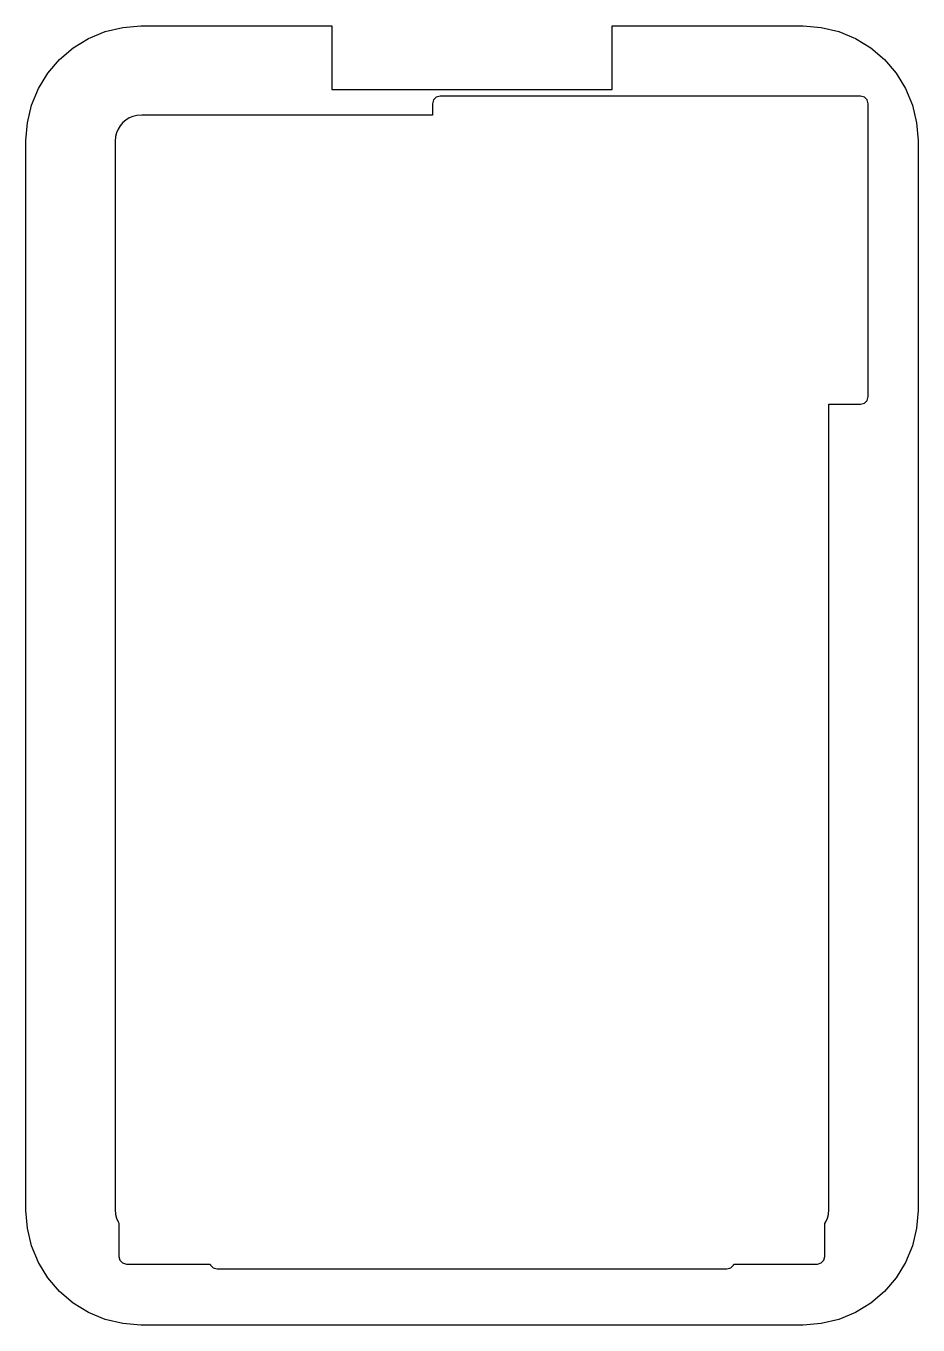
# Model space of a CAD drawing. Header units: metres. Extents: x 3 to 38, y -54 to -3.
import ezdxf

# ---------------------------------------------------------------- set-up
doc = ezdxf.new("R2010")
doc.units = ezdxf.units.M

msp = doc.modelspace()

# ---------------------------------------------------------------- linework, layer by layer
at = {"layer": 'CUT'}
for p, q in [((6.109, -3.22), (6.796, -3.055)), ((6.796, -3.055), (7.5, -3)), ((7.5, -3), (15, -3)), ((15, -3), (15, -5.5)), ((26, -5.5), (26, -3)), ((26, -3), (33.5, -3)), ((33.5, -3), (34.204, -3.055)), ((34.204, -3.055), (34.891, -3.22)), ((4.855, -3.859), (5.457, -3.49)), ((5.457, -3.49), (6.109, -3.22)), ((34.891, -3.22), (35.543, -3.49)), ((35.543, -3.49), (36.145, -3.859)), ((4.318, -4.318), (4.855, -3.859)), ((36.145, -3.859), (36.682, -4.318)), ((3.859, -4.855), (4.318, -4.318)), ((36.682, -4.318), (37.141, -4.855)), ((3.49, -5.457), (3.859, -4.855)), ((37.141, -4.855), (37.51, -5.457)), ((3.22, -6.109), (3.49, -5.457)), ((15, -5.5), (26, -5.5)), ((37.51, -5.457), (37.78, -6.109)), ((3.055, -6.796), (3.22, -6.109)), ((18.99, -5.9), (18.95, -6.05)), ((18.95, -6.05), (18.95, -6.5)), ((19.1, -5.79), (18.99, -5.9)), ((19.25, -5.75), (19.1, -5.79)), ((35.75, -5.75), (19.25, -5.75)), ((35.9, -5.79), (35.75, -5.75)), ((36.01, -5.9), (35.9, -5.79)), ((36.05, -6.05), (36.01, -5.9)), ((36.05, -17.55), (36.05, -6.05)), ((37.78, -6.109), (37.945, -6.796)), ((7.047, -6.612), (6.914, -6.693)), ((7.192, -6.552), (7.047, -6.612)), ((7.344, -6.515), (7.192, -6.552)), ((7.539, -6.5), (7.344, -6.515)), ((18.95, -6.5), (7.539, -6.5)), ((3, -7.5), (3.055, -6.796)), ((6.612, -7.047), (6.552, -7.192)), ((6.693, -6.914), (6.612, -7.047)), ((6.795, -6.795), (6.693, -6.914)), ((6.914, -6.693), (6.795, -6.795)), ((37.945, -6.796), (38, -7.5)), ((3, -49.5), (3, -7.5)), ((6.515, -7.344), (6.5, -7.539)), ((6.5, -7.539), (6.5, -49.461)), ((6.552, -7.192), (6.515, -7.344)), ((38, -7.5), (38, -49.5)), ((34.5, -49.461), (34.5, -17.85)), ((34.5, -17.85), (35.75, -17.85)), ((35.75, -17.85), (35.9, -17.81)), ((35.9, -17.81), (36.01, -17.7)), ((36.01, -17.7), (36.05, -17.55)), ((6.5, -49.461), (6.515, -49.656)), ((34.485, -49.656), (34.5, -49.461)), ((3.055, -50.204), (3, -49.5)), ((6.515, -49.656), (6.552, -49.808)), ((6.552, -49.808), (6.612, -49.953)), ((6.612, -49.953), (6.64, -49.998)), ((34.35, -50.015), (34.388, -49.953)), ((34.388, -49.953), (34.448, -49.808)), ((34.448, -49.808), (34.485, -49.656)), ((38, -49.5), (37.945, -50.204)), ((3.22, -50.891), (3.055, -50.204)), ((6.64, -49.998), (6.64, -51.305)), ((34.35, -51.305), (34.35, -50.015)), ((37.945, -50.204), (37.78, -50.891)), ((3.49, -51.543), (3.22, -50.891)), ((37.78, -50.891), (37.51, -51.543)), ((6.64, -51.305), (6.68, -51.455)), ((6.68, -51.455), (6.79, -51.565)), ((34.2, -51.565), (34.31, -51.455)), ((34.31, -51.455), (34.35, -51.305)), ((3.859, -52.145), (3.49, -51.543)), ((6.79, -51.565), (6.94, -51.605)), ((6.94, -51.605), (10.228, -51.605)), ((10.228, -51.605), (10.24, -51.65)), ((10.24, -51.65), (10.35, -51.76)), ((10.35, -51.76), (10.5, -51.8)), ((10.5, -51.8), (30.5, -51.8)), ((30.5, -51.8), (30.65, -51.76)), ((30.65, -51.76), (30.76, -51.65)), ((30.76, -51.65), (30.772, -51.605)), ((30.772, -51.605), (34.05, -51.605)), ((34.05, -51.605), (34.2, -51.565)), ((37.51, -51.543), (37.141, -52.145)), ((4.318, -52.682), (3.859, -52.145)), ((37.141, -52.145), (36.682, -52.682)), ((4.855, -53.141), (4.318, -52.682)), ((36.682, -52.682), (36.145, -53.141)), ((5.457, -53.51), (4.855, -53.141)), ((6.109, -53.78), (5.457, -53.51)), ((35.543, -53.51), (34.891, -53.78)), ((36.145, -53.141), (35.543, -53.51)), ((6.796, -53.945), (6.109, -53.78)), ((7.5, -54), (6.796, -53.945)), ((33.5, -54), (7.5, -54)), ((34.204, -53.945), (33.5, -54)), ((34.891, -53.78), (34.204, -53.945))]:
    msp.add_line(p, q, dxfattribs=at)

doc.saveas('drawing.dxf')
